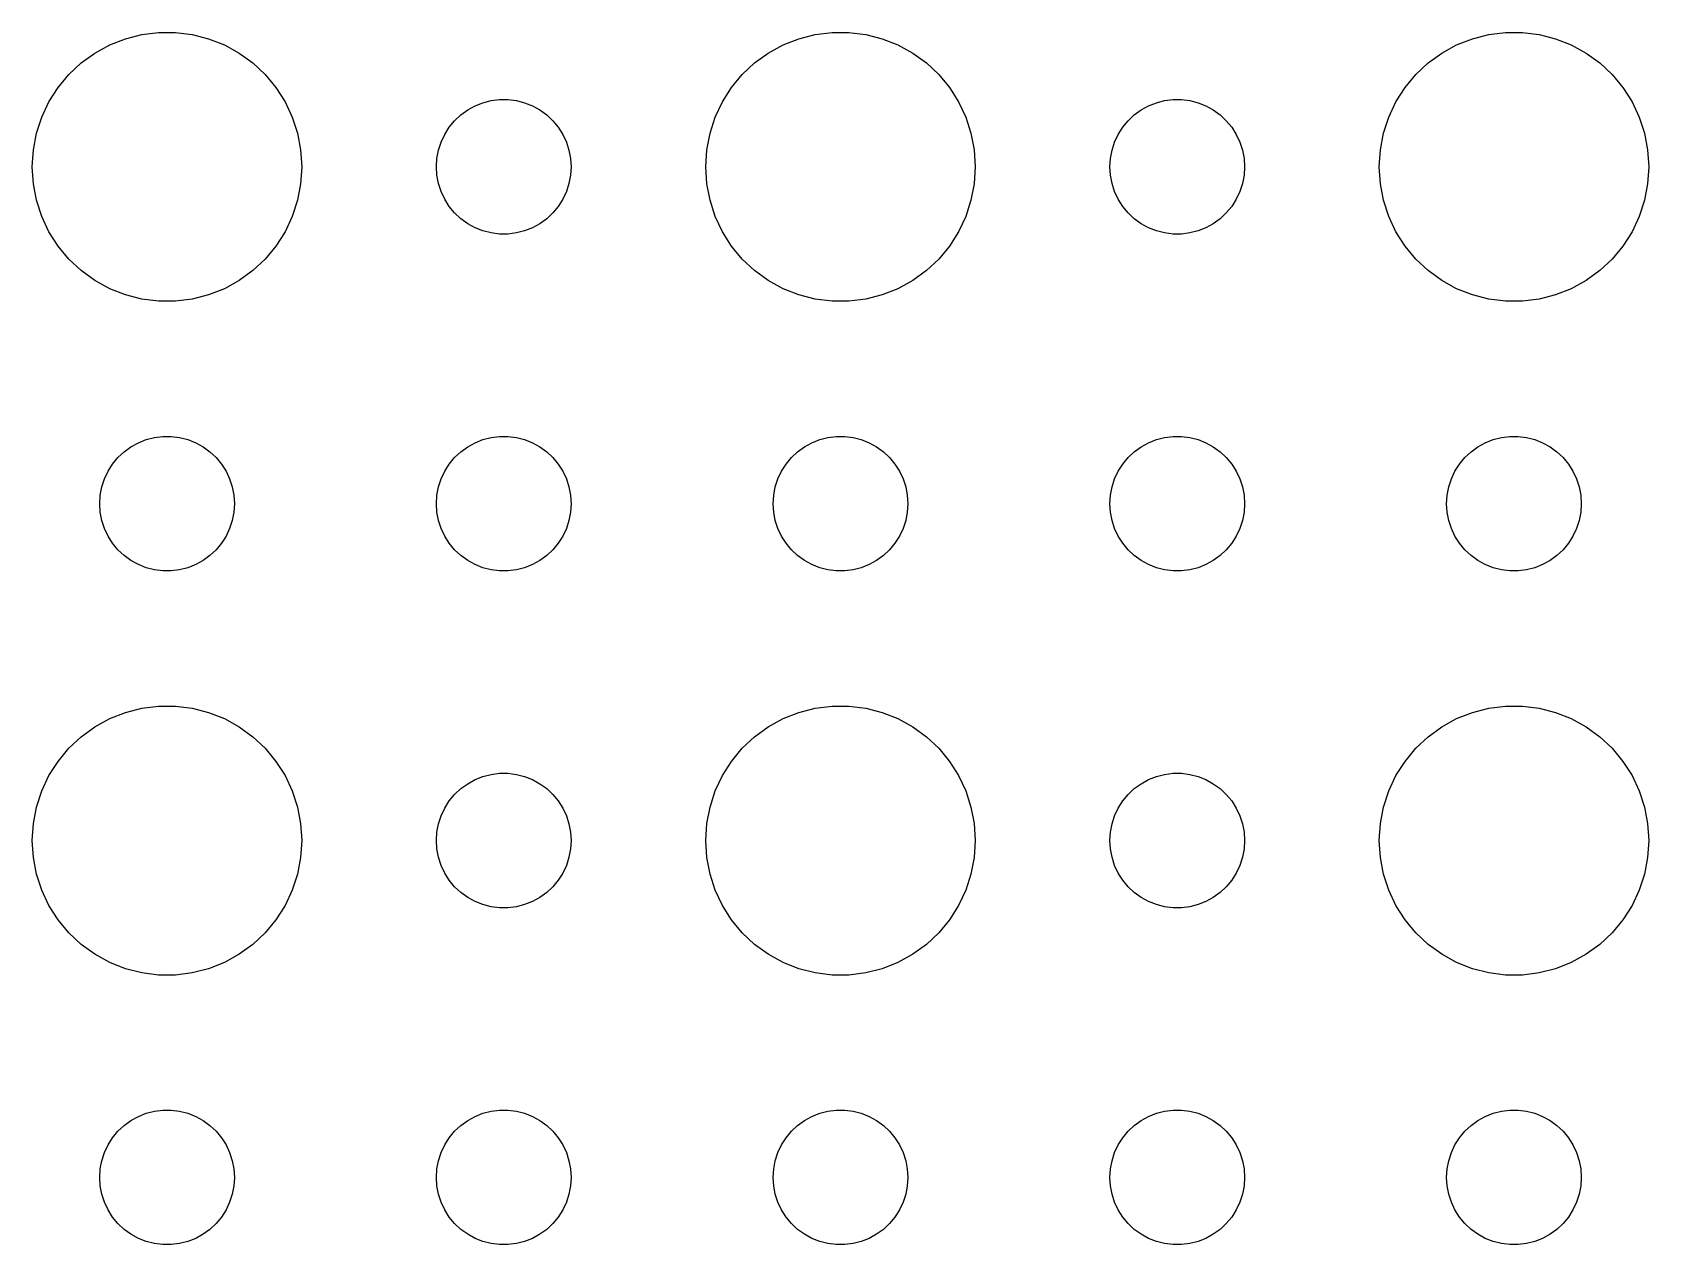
# Model space of a CAD drawing. Header units: metres. Extents: x -69 to 69, y 41 to 289.
# Drawn here: x -3 to 33, y 101 to 127.99 of the extents above; entities that cross this region are included whole.
import ezdxf

# ---------------------------------------------------------------- set-up
doc = ezdxf.new("R2010")
doc.units = ezdxf.units.M

msp = doc.modelspace()

# ---------------------------------------------------------------- linework, layer by layer
for p, q in [((-1.27733, 127.714), (-0.92705, 127.853)), ((-0.92705, 127.853), (-0.56213, 127.947)), ((-0.56213, 127.947), (-0.18837, 127.994)), ((-0.18837, 127.994), (0.18837, 127.994)), ((0.18837, 127.994), (0.56213, 127.947)), ((0.56213, 127.947), (0.92705, 127.853)), ((0.92705, 127.853), (1.27733, 127.714)), ((13.7227, 127.714), (14.0729, 127.853)), ((14.0729, 127.853), (14.4379, 127.947)), ((14.4379, 127.947), (14.8116, 127.994)), ((14.8116, 127.994), (15.1884, 127.994)), ((15.1884, 127.994), (15.5621, 127.947)), ((15.5621, 127.947), (15.927, 127.853)), ((15.927, 127.853), (16.2773, 127.714)), ((28.7227, 127.714), (29.0729, 127.853)), ((29.0729, 127.853), (29.4379, 127.947)), ((29.4379, 127.947), (29.8116, 127.994)), ((29.8116, 127.994), (30.1884, 127.994)), ((30.1884, 127.994), (30.5621, 127.947)), ((30.5621, 127.947), (30.927, 127.853)), ((30.927, 127.853), (31.2773, 127.714)), ((-1.91226, 127.312), (-1.60747, 127.533)), ((-1.60747, 127.533), (-1.27733, 127.714)), ((1.27733, 127.714), (1.60747, 127.533)), ((1.60747, 127.533), (1.91226, 127.312)), ((13.0877, 127.312), (13.3925, 127.533)), ((13.3925, 127.533), (13.7227, 127.714)), ((16.2773, 127.714), (16.6075, 127.533)), ((16.6075, 127.533), (16.9123, 127.312)), ((28.0877, 127.312), (28.3925, 127.533)), ((28.3925, 127.533), (28.7227, 127.714)), ((31.2773, 127.714), (31.6075, 127.533)), ((31.6075, 127.533), (31.9123, 127.312)), ((-2.1869, 127.054), (-1.91226, 127.312)), ((1.91226, 127.312), (2.1869, 127.054)), ((12.8131, 127.054), (13.0877, 127.312)), ((16.9123, 127.312), (17.1869, 127.054)), ((27.8131, 127.054), (28.0877, 127.312)), ((31.9123, 127.312), (32.1869, 127.054)), ((-2.62891, 126.445), (-2.42705, 126.763)), ((-2.42705, 126.763), (-2.1869, 127.054)), ((2.1869, 127.054), (2.42705, 126.763)), ((2.42705, 126.763), (2.62891, 126.445)), ((12.3711, 126.445), (12.5729, 126.763)), ((12.5729, 126.763), (12.8131, 127.054)), ((17.1869, 127.054), (17.427, 126.763)), ((17.427, 126.763), (17.6289, 126.445)), ((27.3711, 126.445), (27.5729, 126.763)), ((27.5729, 126.763), (27.8131, 127.054)), ((32.1869, 127.054), (32.427, 126.763)), ((32.427, 126.763), (32.6289, 126.445)), ((-2.78932, 126.104), (-2.62891, 126.445)), ((2.62891, 126.445), (2.78932, 126.104)), ((6.86133, 126.357), (7.03647, 126.427)), ((7.03647, 126.427), (7.21892, 126.473)), ((7.21892, 126.473), (7.40581, 126.497)), ((7.40581, 126.497), (7.59418, 126.497)), ((7.59418, 126.497), (7.78107, 126.473)), ((7.78107, 126.473), (7.96352, 126.427)), ((7.96352, 126.427), (8.13866, 126.357)), ((12.2107, 126.104), (12.3711, 126.445)), ((17.6289, 126.445), (17.7893, 126.104)), ((21.8613, 126.357), (22.0365, 126.427)), ((22.0365, 126.427), (22.2189, 126.473)), ((22.2189, 126.473), (22.4058, 126.497)), ((22.4058, 126.497), (22.5942, 126.497)), ((22.5942, 126.497), (22.7811, 126.473)), ((22.7811, 126.473), (22.9635, 126.427)), ((22.9635, 126.427), (23.1387, 126.357)), ((27.2107, 126.104), (27.3711, 126.445)), ((32.6289, 126.445), (32.7893, 126.104)), ((-2.90575, 125.746), (-2.78932, 126.104)), ((2.78932, 126.104), (2.90575, 125.746)), ((6.28647, 125.882), (6.40654, 126.027)), ((6.40654, 126.027), (6.54385, 126.156)), ((6.54385, 126.156), (6.69626, 126.266)), ((6.69626, 126.266), (6.86133, 126.357)), ((8.13866, 126.357), (8.30373, 126.266)), ((8.30373, 126.266), (8.45613, 126.156)), ((8.45613, 126.156), (8.59344, 126.027)), ((8.59344, 126.027), (8.71352, 125.882)), ((12.0942, 125.746), (12.2107, 126.104)), ((17.7893, 126.104), (17.9057, 125.746)), ((21.2865, 125.882), (21.4065, 126.027)), ((21.4065, 126.027), (21.5439, 126.156)), ((21.5439, 126.156), (21.6963, 126.266)), ((21.6963, 126.266), (21.8613, 126.357)), ((23.1387, 126.357), (23.3037, 126.266)), ((23.3037, 126.266), (23.4561, 126.156)), ((23.4561, 126.156), (23.5934, 126.027)), ((23.5934, 126.027), (23.7135, 125.882)), ((27.0942, 125.746), (27.2107, 126.104)), ((32.7893, 126.104), (32.9057, 125.746)), ((-2.97633, 125.376), (-2.90575, 125.746)), ((2.90575, 125.746), (2.97633, 125.376)), ((6.10533, 125.552), (6.18553, 125.723)), ((6.18553, 125.723), (6.28647, 125.882)), ((8.71352, 125.882), (8.81445, 125.723)), ((8.81445, 125.723), (8.89465, 125.552)), ((12.0237, 125.376), (12.0942, 125.746)), ((17.9057, 125.746), (17.9763, 125.376)), ((21.1053, 125.552), (21.1855, 125.723)), ((21.1855, 125.723), (21.2865, 125.882)), ((23.7135, 125.882), (23.8145, 125.723)), ((23.8145, 125.723), (23.8947, 125.552)), ((27.0237, 125.376), (27.0942, 125.746)), ((32.9057, 125.746), (32.9763, 125.376)), ((-3, 125), (-2.97633, 125.376)), ((2.97633, 125.376), (3, 125)), ((6.01183, 125.188), (6.04712, 125.373)), ((6.04712, 125.373), (6.10533, 125.552)), ((8.89465, 125.552), (8.95287, 125.373)), ((8.95287, 125.373), (8.98816, 125.188)), ((12, 125), (12.0237, 125.376)), ((17.9763, 125.376), (18, 125)), ((21.0118, 125.188), (21.0471, 125.373)), ((21.0471, 125.373), (21.1053, 125.552)), ((23.8947, 125.552), (23.9529, 125.373)), ((23.9529, 125.373), (23.9882, 125.188)), ((27, 125), (27.0237, 125.376)), ((32.9763, 125.376), (33, 125)), ((-2.97633, 124.624), (-3, 125)), ((3, 125), (2.97633, 124.624)), ((6, 125), (6.01183, 125.188)), ((6.01183, 124.812), (6, 125)), ((8.98816, 125.188), (9, 125)), ((9, 125), (8.98816, 124.812)), ((12.0237, 124.624), (12, 125)), ((18, 125), (17.9763, 124.624)), ((21, 125), (21.0118, 125.188)), ((21.0118, 124.812), (21, 125)), ((23.9882, 125.188), (24, 125)), ((24, 125), (23.9882, 124.812)), ((27.0237, 124.624), (27, 125)), ((33, 125), (32.9763, 124.624)), ((-2.90575, 124.254), (-2.97633, 124.624)), ((2.97633, 124.624), (2.90575, 124.254)), ((6.04712, 124.627), (6.01183, 124.812)), ((6.10533, 124.448), (6.04712, 124.627)), ((8.95287, 124.627), (8.89465, 124.448)), ((8.98816, 124.812), (8.95287, 124.627)), ((12.0942, 124.254), (12.0237, 124.624)), ((17.9763, 124.624), (17.9057, 124.254)), ((21.0471, 124.627), (21.0118, 124.812)), ((21.1053, 124.448), (21.0471, 124.627)), ((23.9529, 124.627), (23.8947, 124.448)), ((23.9882, 124.812), (23.9529, 124.627)), ((27.0942, 124.254), (27.0237, 124.624)), ((32.9763, 124.624), (32.9057, 124.254)), ((-2.78932, 123.896), (-2.90575, 124.254)), ((2.90575, 124.254), (2.78932, 123.896)), ((6.18553, 124.277), (6.10533, 124.448)), ((6.28647, 124.118), (6.18553, 124.277)), ((8.81445, 124.277), (8.71352, 124.118)), ((8.89465, 124.448), (8.81445, 124.277)), ((12.2107, 123.896), (12.0942, 124.254)), ((17.9057, 124.254), (17.7893, 123.896)), ((21.1855, 124.277), (21.1053, 124.448)), ((21.2865, 124.118), (21.1855, 124.277)), ((23.8145, 124.277), (23.7135, 124.118)), ((23.8947, 124.448), (23.8145, 124.277)), ((27.2107, 123.896), (27.0942, 124.254)), ((32.9057, 124.254), (32.7893, 123.896)), ((-2.62891, 123.555), (-2.78932, 123.896)), ((2.78932, 123.896), (2.62891, 123.555)), ((6.40654, 123.973), (6.28647, 124.118)), ((6.54385, 123.844), (6.40654, 123.973)), ((6.69626, 123.734), (6.54385, 123.844)), ((8.45613, 123.844), (8.30373, 123.734)), ((8.59344, 123.973), (8.45613, 123.844)), ((8.71352, 124.118), (8.59344, 123.973)), ((12.3711, 123.555), (12.2107, 123.896)), ((17.7893, 123.896), (17.6289, 123.555)), ((21.4065, 123.973), (21.2865, 124.118)), ((21.5439, 123.844), (21.4065, 123.973)), ((21.6963, 123.734), (21.5439, 123.844)), ((23.4561, 123.844), (23.3037, 123.734)), ((23.5934, 123.973), (23.4561, 123.844)), ((23.7135, 124.118), (23.5934, 123.973)), ((27.3711, 123.555), (27.2107, 123.896)), ((32.7893, 123.896), (32.6289, 123.555)), ((-2.42705, 123.237), (-2.62891, 123.555)), ((2.62891, 123.555), (2.42705, 123.237)), ((6.86133, 123.643), (6.69626, 123.734)), ((7.03647, 123.573), (6.86133, 123.643)), ((7.21892, 123.527), (7.03647, 123.573)), ((7.40581, 123.503), (7.21892, 123.527)), ((7.59418, 123.503), (7.40581, 123.503)), ((7.78107, 123.527), (7.59418, 123.503)), ((7.96352, 123.573), (7.78107, 123.527)), ((8.13866, 123.643), (7.96352, 123.573)), ((8.30373, 123.734), (8.13866, 123.643)), ((12.5729, 123.237), (12.3711, 123.555)), ((17.6289, 123.555), (17.427, 123.237)), ((21.8613, 123.643), (21.6963, 123.734)), ((22.0365, 123.573), (21.8613, 123.643)), ((22.2189, 123.527), (22.0365, 123.573)), ((22.4058, 123.503), (22.2189, 123.527)), ((22.5942, 123.503), (22.4058, 123.503)), ((22.7811, 123.527), (22.5942, 123.503)), ((22.9635, 123.573), (22.7811, 123.527)), ((23.1387, 123.643), (22.9635, 123.573)), ((23.3037, 123.734), (23.1387, 123.643)), ((27.5729, 123.237), (27.3711, 123.555)), ((32.6289, 123.555), (32.427, 123.237)), ((-2.1869, 122.946), (-2.42705, 123.237)), ((2.42705, 123.237), (2.1869, 122.946)), ((12.8131, 122.946), (12.5729, 123.237)), ((17.427, 123.237), (17.1869, 122.946)), ((27.8131, 122.946), (27.5729, 123.237)), ((32.427, 123.237), (32.1869, 122.946)), ((-1.91226, 122.688), (-2.1869, 122.946)), ((2.1869, 122.946), (1.91226, 122.688)), ((13.0877, 122.688), (12.8131, 122.946)), ((17.1869, 122.946), (16.9123, 122.688)), ((28.0877, 122.688), (27.8131, 122.946)), ((32.1869, 122.946), (31.9123, 122.688)), ((-1.60747, 122.467), (-1.91226, 122.688)), ((-1.27733, 122.286), (-1.60747, 122.467)), ((1.60747, 122.467), (1.27733, 122.286)), ((1.91226, 122.688), (1.60747, 122.467)), ((13.3925, 122.467), (13.0877, 122.688)), ((13.7227, 122.286), (13.3925, 122.467)), ((16.6075, 122.467), (16.2773, 122.286)), ((16.9123, 122.688), (16.6075, 122.467)), ((28.3925, 122.467), (28.0877, 122.688)), ((28.7227, 122.286), (28.3925, 122.467)), ((31.6075, 122.467), (31.2773, 122.286)), ((31.9123, 122.688), (31.6075, 122.467)), ((-0.92705, 122.147), (-1.27733, 122.286)), ((-0.56213, 122.053), (-0.92705, 122.147)), ((-0.18837, 122.006), (-0.56213, 122.053)), ((0.56213, 122.053), (0.18837, 122.006)), ((0.92705, 122.147), (0.56213, 122.053)), ((1.27733, 122.286), (0.92705, 122.147)), ((14.0729, 122.147), (13.7227, 122.286)), ((14.4379, 122.053), (14.0729, 122.147)), ((14.8116, 122.006), (14.4379, 122.053)), ((15.5621, 122.053), (15.1884, 122.006)), ((15.927, 122.147), (15.5621, 122.053)), ((16.2773, 122.286), (15.927, 122.147)), ((29.0729, 122.147), (28.7227, 122.286)), ((29.4379, 122.053), (29.0729, 122.147)), ((29.8116, 122.006), (29.4379, 122.053)), ((30.5621, 122.053), (30.1884, 122.006)), ((30.927, 122.147), (30.5621, 122.053)), ((31.2773, 122.286), (30.927, 122.147)), ((0.18837, 122.006), (-0.18837, 122.006)), ((15.1884, 122.006), (14.8116, 122.006)), ((30.1884, 122.006), (29.8116, 122.006)), ((-0.80373, 118.766), (-0.63866, 118.857)), ((-0.63866, 118.857), (-0.46352, 118.927)), ((-0.46352, 118.927), (-0.28107, 118.973)), ((-0.28107, 118.973), (-0.09418, 118.997)), ((-0.09418, 118.997), (0.09418, 118.997)), ((0.09418, 118.997), (0.28107, 118.973)), ((0.28107, 118.973), (0.46352, 118.927)), ((0.46352, 118.927), (0.63866, 118.857)), ((0.63866, 118.857), (0.80373, 118.766)), ((6.69626, 118.766), (6.86133, 118.857)), ((6.86133, 118.857), (7.03647, 118.927)), ((7.03647, 118.927), (7.21892, 118.973)), ((7.21892, 118.973), (7.40581, 118.997)), ((7.40581, 118.997), (7.59418, 118.997)), ((7.59418, 118.997), (7.78107, 118.973)), ((7.78107, 118.973), (7.96352, 118.927)), ((7.96352, 118.927), (8.13866, 118.857)), ((8.13866, 118.857), (8.30373, 118.766)), ((14.1963, 118.766), (14.3613, 118.857)), ((14.3613, 118.857), (14.5365, 118.927)), ((14.5365, 118.927), (14.7189, 118.973)), ((14.7189, 118.973), (14.9058, 118.997)), ((14.9058, 118.997), (15.0942, 118.997)), ((15.0942, 118.997), (15.2811, 118.973)), ((15.2811, 118.973), (15.4635, 118.927)), ((15.4635, 118.927), (15.6387, 118.857)), ((15.6387, 118.857), (15.8037, 118.766)), ((21.6963, 118.766), (21.8613, 118.857)), ((21.8613, 118.857), (22.0365, 118.927)), ((22.0365, 118.927), (22.2189, 118.973)), ((22.2189, 118.973), (22.4058, 118.997)), ((22.4058, 118.997), (22.5942, 118.997)), ((22.5942, 118.997), (22.7811, 118.973)), ((22.7811, 118.973), (22.9635, 118.927)), ((22.9635, 118.927), (23.1387, 118.857)), ((23.1387, 118.857), (23.3037, 118.766)), ((29.1963, 118.766), (29.3613, 118.857)), ((29.3613, 118.857), (29.5365, 118.927)), ((29.5365, 118.927), (29.7189, 118.973)), ((29.7189, 118.973), (29.9058, 118.997)), ((29.9058, 118.997), (30.0942, 118.997)), ((30.0942, 118.997), (30.2811, 118.973)), ((30.2811, 118.973), (30.4635, 118.927)), ((30.4635, 118.927), (30.6387, 118.857)), ((30.6387, 118.857), (30.8037, 118.766)), ((-1.21352, 118.382), (-1.09344, 118.527)), ((-1.09344, 118.527), (-0.95613, 118.656)), ((-0.95613, 118.656), (-0.80373, 118.766)), ((0.80373, 118.766), (0.95613, 118.656)), ((0.95613, 118.656), (1.09344, 118.527)), ((1.09344, 118.527), (1.21352, 118.382)), ((6.28647, 118.382), (6.40654, 118.527)), ((6.40654, 118.527), (6.54385, 118.656)), ((6.54385, 118.656), (6.69626, 118.766)), ((8.30373, 118.766), (8.45613, 118.656)), ((8.45613, 118.656), (8.59344, 118.527)), ((8.59344, 118.527), (8.71352, 118.382)), ((13.7865, 118.382), (13.9065, 118.527)), ((13.9065, 118.527), (14.0439, 118.656)), ((14.0439, 118.656), (14.1963, 118.766)), ((15.8037, 118.766), (15.9561, 118.656)), ((15.9561, 118.656), (16.0934, 118.527)), ((16.0934, 118.527), (16.2135, 118.382)), ((21.2865, 118.382), (21.4065, 118.527)), ((21.4065, 118.527), (21.5439, 118.656)), ((21.5439, 118.656), (21.6963, 118.766)), ((23.3037, 118.766), (23.4561, 118.656)), ((23.4561, 118.656), (23.5934, 118.527)), ((23.5934, 118.527), (23.7135, 118.382)), ((28.7865, 118.382), (28.9065, 118.527)), ((28.9065, 118.527), (29.0439, 118.656)), ((29.0439, 118.656), (29.1963, 118.766)), ((30.8037, 118.766), (30.9561, 118.656)), ((30.9561, 118.656), (31.0934, 118.527)), ((31.0934, 118.527), (31.2135, 118.382)), ((-1.39465, 118.052), (-1.31445, 118.223)), ((-1.31445, 118.223), (-1.21352, 118.382)), ((1.21352, 118.382), (1.31445, 118.223)), ((1.31445, 118.223), (1.39465, 118.052)), ((6.10533, 118.052), (6.18553, 118.223)), ((6.18553, 118.223), (6.28647, 118.382)), ((8.71352, 118.382), (8.81445, 118.223)), ((8.81445, 118.223), (8.89465, 118.052)), ((13.6053, 118.052), (13.6855, 118.223)), ((13.6855, 118.223), (13.7865, 118.382)), ((16.2135, 118.382), (16.3145, 118.223)), ((16.3145, 118.223), (16.3947, 118.052)), ((21.1053, 118.052), (21.1855, 118.223)), ((21.1855, 118.223), (21.2865, 118.382)), ((23.7135, 118.382), (23.8145, 118.223)), ((23.8145, 118.223), (23.8947, 118.052)), ((28.6053, 118.052), (28.6855, 118.223)), ((28.6855, 118.223), (28.7865, 118.382)), ((31.2135, 118.382), (31.3145, 118.223)), ((31.3145, 118.223), (31.3947, 118.052)), ((-1.48816, 117.688), (-1.45287, 117.873)), ((-1.45287, 117.873), (-1.39465, 118.052)), ((1.39465, 118.052), (1.45287, 117.873)), ((1.45287, 117.873), (1.48816, 117.688)), ((6.01183, 117.688), (6.04712, 117.873)), ((6.04712, 117.873), (6.10533, 118.052)), ((8.89465, 118.052), (8.95287, 117.873)), ((8.95287, 117.873), (8.98816, 117.688)), ((13.5118, 117.688), (13.5471, 117.873)), ((13.5471, 117.873), (13.6053, 118.052)), ((16.3947, 118.052), (16.4529, 117.873)), ((16.4529, 117.873), (16.4882, 117.688)), ((21.0118, 117.688), (21.0471, 117.873)), ((21.0471, 117.873), (21.1053, 118.052)), ((23.8947, 118.052), (23.9529, 117.873)), ((23.9529, 117.873), (23.9882, 117.688)), ((28.5118, 117.688), (28.5471, 117.873)), ((28.5471, 117.873), (28.6053, 118.052)), ((31.3947, 118.052), (31.4529, 117.873)), ((31.4529, 117.873), (31.4882, 117.688)), ((-1.5, 117.5), (-1.48816, 117.688)), ((-1.48816, 117.312), (-1.5, 117.5)), ((1.48816, 117.688), (1.5, 117.5)), ((1.5, 117.5), (1.48816, 117.312)), ((6, 117.5), (6.01183, 117.688)), ((6.01183, 117.312), (6, 117.5)), ((8.98816, 117.688), (9, 117.5)), ((9, 117.5), (8.98816, 117.312)), ((13.5, 117.5), (13.5118, 117.688)), ((13.5118, 117.312), (13.5, 117.5)), ((16.4882, 117.688), (16.5, 117.5)), ((16.5, 117.5), (16.4882, 117.312)), ((21, 117.5), (21.0118, 117.688)), ((21.0118, 117.312), (21, 117.5)), ((23.9882, 117.688), (24, 117.5)), ((24, 117.5), (23.9882, 117.312)), ((28.5, 117.5), (28.5118, 117.688)), ((28.5118, 117.312), (28.5, 117.5)), ((31.4882, 117.688), (31.5, 117.5)), ((31.5, 117.5), (31.4882, 117.312)), ((-1.45287, 117.127), (-1.48816, 117.312)), ((-1.39465, 116.948), (-1.45287, 117.127)), ((1.45287, 117.127), (1.39465, 116.948)), ((1.48816, 117.312), (1.45287, 117.127)), ((6.04712, 117.127), (6.01183, 117.312)), ((6.10533, 116.948), (6.04712, 117.127)), ((8.95287, 117.127), (8.89465, 116.948)), ((8.98816, 117.312), (8.95287, 117.127)), ((13.5471, 117.127), (13.5118, 117.312)), ((13.6053, 116.948), (13.5471, 117.127)), ((16.4529, 117.127), (16.3947, 116.948)), ((16.4882, 117.312), (16.4529, 117.127)), ((21.0471, 117.127), (21.0118, 117.312)), ((21.1053, 116.948), (21.0471, 117.127)), ((23.9529, 117.127), (23.8947, 116.948)), ((23.9882, 117.312), (23.9529, 117.127)), ((28.5471, 117.127), (28.5118, 117.312)), ((28.6053, 116.948), (28.5471, 117.127)), ((31.4529, 117.127), (31.3947, 116.948)), ((31.4882, 117.312), (31.4529, 117.127)), ((-1.31445, 116.777), (-1.39465, 116.948)), ((-1.21352, 116.618), (-1.31445, 116.777)), ((1.31445, 116.777), (1.21352, 116.618)), ((1.39465, 116.948), (1.31445, 116.777)), ((6.18553, 116.777), (6.10533, 116.948)), ((6.28647, 116.618), (6.18553, 116.777)), ((8.81445, 116.777), (8.71352, 116.618)), ((8.89465, 116.948), (8.81445, 116.777)), ((13.6855, 116.777), (13.6053, 116.948)), ((13.7865, 116.618), (13.6855, 116.777)), ((16.3145, 116.777), (16.2135, 116.618)), ((16.3947, 116.948), (16.3145, 116.777)), ((21.1855, 116.777), (21.1053, 116.948)), ((21.2865, 116.618), (21.1855, 116.777)), ((23.8145, 116.777), (23.7135, 116.618)), ((23.8947, 116.948), (23.8145, 116.777)), ((28.6855, 116.777), (28.6053, 116.948)), ((28.7865, 116.618), (28.6855, 116.777)), ((31.3145, 116.777), (31.2135, 116.618)), ((31.3947, 116.948), (31.3145, 116.777)), ((-1.09344, 116.473), (-1.21352, 116.618)), ((-0.95613, 116.344), (-1.09344, 116.473)), ((-0.80373, 116.234), (-0.95613, 116.344)), ((0.95613, 116.344), (0.80373, 116.234)), ((1.09344, 116.473), (0.95613, 116.344)), ((1.21352, 116.618), (1.09344, 116.473)), ((6.40654, 116.473), (6.28647, 116.618)), ((6.54385, 116.344), (6.40654, 116.473)), ((6.69626, 116.234), (6.54385, 116.344)), ((8.45613, 116.344), (8.30373, 116.234)), ((8.59344, 116.473), (8.45613, 116.344)), ((8.71352, 116.618), (8.59344, 116.473)), ((13.9065, 116.473), (13.7865, 116.618)), ((14.0439, 116.344), (13.9065, 116.473)), ((14.1963, 116.234), (14.0439, 116.344)), ((15.9561, 116.344), (15.8037, 116.234)), ((16.0934, 116.473), (15.9561, 116.344)), ((16.2135, 116.618), (16.0934, 116.473)), ((21.4065, 116.473), (21.2865, 116.618)), ((21.5439, 116.344), (21.4065, 116.473)), ((21.6963, 116.234), (21.5439, 116.344)), ((23.4561, 116.344), (23.3037, 116.234)), ((23.5934, 116.473), (23.4561, 116.344)), ((23.7135, 116.618), (23.5934, 116.473)), ((28.9065, 116.473), (28.7865, 116.618)), ((29.0439, 116.344), (28.9065, 116.473)), ((29.1963, 116.234), (29.0439, 116.344)), ((30.9561, 116.344), (30.8037, 116.234)), ((31.0934, 116.473), (30.9561, 116.344)), ((31.2135, 116.618), (31.0934, 116.473)), ((-0.63866, 116.143), (-0.80373, 116.234)), ((-0.46352, 116.073), (-0.63866, 116.143)), ((-0.28107, 116.027), (-0.46352, 116.073)), ((-0.09418, 116.003), (-0.28107, 116.027)), ((0.09418, 116.003), (-0.09418, 116.003)), ((0.28107, 116.027), (0.09418, 116.003)), ((0.46352, 116.073), (0.28107, 116.027)), ((0.63866, 116.143), (0.46352, 116.073)), ((0.80373, 116.234), (0.63866, 116.143)), ((6.86133, 116.143), (6.69626, 116.234)), ((7.03647, 116.073), (6.86133, 116.143)), ((7.21892, 116.027), (7.03647, 116.073)), ((7.40581, 116.003), (7.21892, 116.027)), ((7.59418, 116.003), (7.40581, 116.003)), ((7.78107, 116.027), (7.59418, 116.003)), ((7.96352, 116.073), (7.78107, 116.027)), ((8.13866, 116.143), (7.96352, 116.073)), ((8.30373, 116.234), (8.13866, 116.143)), ((14.3613, 116.143), (14.1963, 116.234)), ((14.5365, 116.073), (14.3613, 116.143)), ((14.7189, 116.027), (14.5365, 116.073)), ((14.9058, 116.003), (14.7189, 116.027)), ((15.0942, 116.003), (14.9058, 116.003)), ((15.2811, 116.027), (15.0942, 116.003)), ((15.4635, 116.073), (15.2811, 116.027)), ((15.6387, 116.143), (15.4635, 116.073)), ((15.8037, 116.234), (15.6387, 116.143)), ((21.8613, 116.143), (21.6963, 116.234)), ((22.0365, 116.073), (21.8613, 116.143)), ((22.2189, 116.027), (22.0365, 116.073)), ((22.4058, 116.003), (22.2189, 116.027)), ((22.5942, 116.003), (22.4058, 116.003)), ((22.7811, 116.027), (22.5942, 116.003)), ((22.9635, 116.073), (22.7811, 116.027)), ((23.1387, 116.143), (22.9635, 116.073)), ((23.3037, 116.234), (23.1387, 116.143)), ((29.3613, 116.143), (29.1963, 116.234)), ((29.5365, 116.073), (29.3613, 116.143)), ((29.7189, 116.027), (29.5365, 116.073)), ((29.9058, 116.003), (29.7189, 116.027)), ((30.0942, 116.003), (29.9058, 116.003)), ((30.2811, 116.027), (30.0942, 116.003)), ((30.4635, 116.073), (30.2811, 116.027)), ((30.6387, 116.143), (30.4635, 116.073)), ((30.8037, 116.234), (30.6387, 116.143)), ((-1.60747, 112.533), (-1.27733, 112.714)), ((-1.27733, 112.714), (-0.92705, 112.853)), ((-0.92705, 112.853), (-0.56213, 112.947)), ((-0.56213, 112.947), (-0.18837, 112.994)), ((-0.18837, 112.994), (0.18837, 112.994)), ((0.18837, 112.994), (0.56213, 112.947)), ((0.56213, 112.947), (0.92705, 112.853)), ((0.92705, 112.853), (1.27733, 112.714)), ((1.27733, 112.714), (1.60747, 112.533)), ((13.3925, 112.533), (13.7227, 112.714)), ((13.7227, 112.714), (14.0729, 112.853)), ((14.0729, 112.853), (14.4379, 112.947)), ((14.4379, 112.947), (14.8116, 112.994)), ((14.8116, 112.994), (15.1884, 112.994)), ((15.1884, 112.994), (15.5621, 112.947)), ((15.5621, 112.947), (15.927, 112.853)), ((15.927, 112.853), (16.2773, 112.714)), ((16.2773, 112.714), (16.6075, 112.533)), ((28.3925, 112.533), (28.7227, 112.714)), ((28.7227, 112.714), (29.0729, 112.853)), ((29.0729, 112.853), (29.4379, 112.947)), ((29.4379, 112.947), (29.8116, 112.994)), ((29.8116, 112.994), (30.1884, 112.994)), ((30.1884, 112.994), (30.5621, 112.947)), ((30.5621, 112.947), (30.927, 112.853)), ((30.927, 112.853), (31.2773, 112.714)), ((31.2773, 112.714), (31.6075, 112.533)), ((-1.91226, 112.312), (-1.60747, 112.533)), ((1.60747, 112.533), (1.91226, 112.312)), ((13.0877, 112.312), (13.3925, 112.533)), ((16.6075, 112.533), (16.9123, 112.312)), ((28.0877, 112.312), (28.3925, 112.533)), ((31.6075, 112.533), (31.9123, 112.312)), ((-2.42705, 111.763), (-2.1869, 112.054)), ((-2.1869, 112.054), (-1.91226, 112.312)), ((1.91226, 112.312), (2.1869, 112.054)), ((2.1869, 112.054), (2.42705, 111.763)), ((12.5729, 111.763), (12.8131, 112.054)), ((12.8131, 112.054), (13.0877, 112.312)), ((16.9123, 112.312), (17.1869, 112.054)), ((17.1869, 112.054), (17.427, 111.763)), ((27.5729, 111.763), (27.8131, 112.054)), ((27.8131, 112.054), (28.0877, 112.312)), ((31.9123, 112.312), (32.1869, 112.054)), ((32.1869, 112.054), (32.427, 111.763)), ((-2.62891, 111.445), (-2.42705, 111.763)), ((2.42705, 111.763), (2.62891, 111.445)), ((12.3711, 111.445), (12.5729, 111.763)), ((17.427, 111.763), (17.6289, 111.445)), ((27.3711, 111.445), (27.5729, 111.763)), ((32.427, 111.763), (32.6289, 111.445)), ((-2.78932, 111.104), (-2.62891, 111.445)), ((2.62891, 111.445), (2.78932, 111.104)), ((6.54385, 111.156), (6.69626, 111.266)), ((6.69626, 111.266), (6.86133, 111.357)), ((6.86133, 111.357), (7.03647, 111.427)), ((7.03647, 111.427), (7.21892, 111.473)), ((7.21892, 111.473), (7.40581, 111.497)), ((7.40581, 111.497), (7.59418, 111.497)), ((7.59418, 111.497), (7.78107, 111.473)), ((7.78107, 111.473), (7.96352, 111.427)), ((7.96352, 111.427), (8.13866, 111.357)), ((8.13866, 111.357), (8.30373, 111.266)), ((8.30373, 111.266), (8.45613, 111.156)), ((12.2107, 111.104), (12.3711, 111.445)), ((17.6289, 111.445), (17.7893, 111.104)), ((21.5439, 111.156), (21.6963, 111.266)), ((21.6963, 111.266), (21.8613, 111.357)), ((21.8613, 111.357), (22.0365, 111.427)), ((22.0365, 111.427), (22.2189, 111.473)), ((22.2189, 111.473), (22.4058, 111.497)), ((22.4058, 111.497), (22.5942, 111.497)), ((22.5942, 111.497), (22.7811, 111.473)), ((22.7811, 111.473), (22.9635, 111.427)), ((22.9635, 111.427), (23.1387, 111.357)), ((23.1387, 111.357), (23.3037, 111.266)), ((23.3037, 111.266), (23.4561, 111.156)), ((27.2107, 111.104), (27.3711, 111.445)), ((32.6289, 111.445), (32.7893, 111.104)), ((-2.90575, 110.746), (-2.78932, 111.104)), ((2.78932, 111.104), (2.90575, 110.746)), ((6.18553, 110.723), (6.28647, 110.882)), ((6.28647, 110.882), (6.40654, 111.027)), ((6.40654, 111.027), (6.54385, 111.156)), ((8.45613, 111.156), (8.59344, 111.027)), ((8.59344, 111.027), (8.71352, 110.882)), ((8.71352, 110.882), (8.81445, 110.723)), ((12.0942, 110.746), (12.2107, 111.104)), ((17.7893, 111.104), (17.9057, 110.746)), ((21.1855, 110.723), (21.2865, 110.882)), ((21.2865, 110.882), (21.4065, 111.027)), ((21.4065, 111.027), (21.5439, 111.156)), ((23.4561, 111.156), (23.5934, 111.027)), ((23.5934, 111.027), (23.7135, 110.882)), ((23.7135, 110.882), (23.8145, 110.723)), ((27.0942, 110.746), (27.2107, 111.104)), ((32.7893, 111.104), (32.9057, 110.746)), ((-2.97633, 110.376), (-2.90575, 110.746)), ((2.90575, 110.746), (2.97633, 110.376)), ((6.04712, 110.373), (6.10533, 110.552)), ((6.10533, 110.552), (6.18553, 110.723)), ((8.81445, 110.723), (8.89465, 110.552)), ((8.89465, 110.552), (8.95287, 110.373)), ((12.0237, 110.376), (12.0942, 110.746)), ((17.9057, 110.746), (17.9763, 110.376)), ((21.0471, 110.373), (21.1053, 110.552)), ((21.1053, 110.552), (21.1855, 110.723)), ((23.8145, 110.723), (23.8947, 110.552)), ((23.8947, 110.552), (23.9529, 110.373)), ((27.0237, 110.376), (27.0942, 110.746)), ((32.9057, 110.746), (32.9763, 110.376)), ((-3, 110), (-2.97633, 110.376)), ((2.97633, 110.376), (3, 110)), ((6, 110), (6.01183, 110.188)), ((6.01183, 110.188), (6.04712, 110.373)), ((8.95287, 110.373), (8.98816, 110.188)), ((8.98816, 110.188), (9, 110)), ((12, 110), (12.0237, 110.376)), ((17.9763, 110.376), (18, 110)), ((21, 110), (21.0118, 110.188)), ((21.0118, 110.188), (21.0471, 110.373)), ((23.9529, 110.373), (23.9882, 110.188)), ((23.9882, 110.188), (24, 110)), ((27, 110), (27.0237, 110.376)), ((32.9763, 110.376), (33, 110)), ((-2.97633, 109.624), (-3, 110)), ((3, 110), (2.97633, 109.624)), ((6.01183, 109.812), (6, 110)), ((6.04712, 109.627), (6.01183, 109.812)), ((8.98816, 109.812), (8.95287, 109.627)), ((9, 110), (8.98816, 109.812)), ((12.0237, 109.624), (12, 110)), ((18, 110), (17.9763, 109.624)), ((21.0118, 109.812), (21, 110)), ((21.0471, 109.627), (21.0118, 109.812)), ((23.9882, 109.812), (23.9529, 109.627)), ((24, 110), (23.9882, 109.812)), ((27.0237, 109.624), (27, 110)), ((33, 110), (32.9763, 109.624)), ((-2.90575, 109.254), (-2.97633, 109.624)), ((2.97633, 109.624), (2.90575, 109.254)), ((6.10533, 109.448), (6.04712, 109.627)), ((6.18553, 109.277), (6.10533, 109.448)), ((8.89465, 109.448), (8.81445, 109.277)), ((8.95287, 109.627), (8.89465, 109.448)), ((12.0942, 109.254), (12.0237, 109.624)), ((17.9763, 109.624), (17.9057, 109.254)), ((21.1053, 109.448), (21.0471, 109.627)), ((21.1855, 109.277), (21.1053, 109.448)), ((23.8947, 109.448), (23.8145, 109.277)), ((23.9529, 109.627), (23.8947, 109.448)), ((27.0942, 109.254), (27.0237, 109.624)), ((32.9763, 109.624), (32.9057, 109.254)), ((-2.78932, 108.896), (-2.90575, 109.254)), ((2.90575, 109.254), (2.78932, 108.896)), ((6.28647, 109.118), (6.18553, 109.277)), ((6.40654, 108.973), (6.28647, 109.118)), ((8.71352, 109.118), (8.59344, 108.973)), ((8.81445, 109.277), (8.71352, 109.118)), ((12.2107, 108.896), (12.0942, 109.254)), ((17.9057, 109.254), (17.7893, 108.896)), ((21.2865, 109.118), (21.1855, 109.277)), ((21.4065, 108.973), (21.2865, 109.118)), ((23.7135, 109.118), (23.5934, 108.973)), ((23.8145, 109.277), (23.7135, 109.118)), ((27.2107, 108.896), (27.0942, 109.254)), ((32.9057, 109.254), (32.7893, 108.896)), ((-2.62891, 108.555), (-2.78932, 108.896)), ((2.78932, 108.896), (2.62891, 108.555)), ((6.54385, 108.844), (6.40654, 108.973)), ((6.69626, 108.734), (6.54385, 108.844)), ((6.86133, 108.643), (6.69626, 108.734)), ((8.30373, 108.734), (8.13866, 108.643)), ((8.45613, 108.844), (8.30373, 108.734)), ((8.59344, 108.973), (8.45613, 108.844)), ((12.3711, 108.555), (12.2107, 108.896)), ((17.7893, 108.896), (17.6289, 108.555)), ((21.5439, 108.844), (21.4065, 108.973)), ((21.6963, 108.734), (21.5439, 108.844)), ((21.8613, 108.643), (21.6963, 108.734)), ((23.3037, 108.734), (23.1387, 108.643)), ((23.4561, 108.844), (23.3037, 108.734)), ((23.5934, 108.973), (23.4561, 108.844)), ((27.3711, 108.555), (27.2107, 108.896)), ((32.7893, 108.896), (32.6289, 108.555)), ((-2.42705, 108.237), (-2.62891, 108.555)), ((2.62891, 108.555), (2.42705, 108.237)), ((7.03647, 108.573), (6.86133, 108.643)), ((7.21892, 108.527), (7.03647, 108.573)), ((7.40581, 108.503), (7.21892, 108.527)), ((7.59418, 108.503), (7.40581, 108.503)), ((7.78107, 108.527), (7.59418, 108.503)), ((7.96352, 108.573), (7.78107, 108.527)), ((8.13866, 108.643), (7.96352, 108.573)), ((12.5729, 108.237), (12.3711, 108.555)), ((17.6289, 108.555), (17.427, 108.237)), ((22.0365, 108.573), (21.8613, 108.643)), ((22.2189, 108.527), (22.0365, 108.573)), ((22.4058, 108.503), (22.2189, 108.527)), ((22.5942, 108.503), (22.4058, 108.503)), ((22.7811, 108.527), (22.5942, 108.503)), ((22.9635, 108.573), (22.7811, 108.527)), ((23.1387, 108.643), (22.9635, 108.573)), ((27.5729, 108.237), (27.3711, 108.555)), ((32.6289, 108.555), (32.427, 108.237)), ((-2.1869, 107.946), (-2.42705, 108.237)), ((2.42705, 108.237), (2.1869, 107.946)), ((12.8131, 107.946), (12.5729, 108.237)), ((17.427, 108.237), (17.1869, 107.946)), ((27.8131, 107.946), (27.5729, 108.237)), ((32.427, 108.237), (32.1869, 107.946)), ((-1.91226, 107.688), (-2.1869, 107.946)), ((-1.60747, 107.467), (-1.91226, 107.688)), ((1.91226, 107.688), (1.60747, 107.467)), ((2.1869, 107.946), (1.91226, 107.688)), ((13.0877, 107.688), (12.8131, 107.946)), ((13.3925, 107.467), (13.0877, 107.688)), ((16.9123, 107.688), (16.6075, 107.467)), ((17.1869, 107.946), (16.9123, 107.688)), ((28.0877, 107.688), (27.8131, 107.946)), ((28.3925, 107.467), (28.0877, 107.688)), ((31.9123, 107.688), (31.6075, 107.467)), ((32.1869, 107.946), (31.9123, 107.688)), ((-1.27733, 107.286), (-1.60747, 107.467)), ((-0.92705, 107.147), (-1.27733, 107.286)), ((1.27733, 107.286), (0.92705, 107.147)), ((1.60747, 107.467), (1.27733, 107.286)), ((13.7227, 107.286), (13.3925, 107.467)), ((14.0729, 107.147), (13.7227, 107.286)), ((16.2773, 107.286), (15.927, 107.147)), ((16.6075, 107.467), (16.2773, 107.286)), ((28.7227, 107.286), (28.3925, 107.467)), ((29.0729, 107.147), (28.7227, 107.286)), ((31.2773, 107.286), (30.927, 107.147)), ((31.6075, 107.467), (31.2773, 107.286)), ((-0.56213, 107.053), (-0.92705, 107.147)), ((-0.18837, 107.006), (-0.56213, 107.053)), ((0.18837, 107.006), (-0.18837, 107.006)), ((0.56213, 107.053), (0.18837, 107.006)), ((0.92705, 107.147), (0.56213, 107.053)), ((14.4379, 107.053), (14.0729, 107.147)), ((14.8116, 107.006), (14.4379, 107.053)), ((15.1884, 107.006), (14.8116, 107.006)), ((15.5621, 107.053), (15.1884, 107.006)), ((15.927, 107.147), (15.5621, 107.053)), ((29.4379, 107.053), (29.0729, 107.147)), ((29.8116, 107.006), (29.4379, 107.053)), ((30.1884, 107.006), (29.8116, 107.006)), ((30.5621, 107.053), (30.1884, 107.006)), ((30.927, 107.147), (30.5621, 107.053)), ((-0.95613, 103.656), (-0.80373, 103.766)), ((-0.80373, 103.766), (-0.63866, 103.857)), ((-0.63866, 103.857), (-0.46352, 103.927)), ((-0.46352, 103.927), (-0.28107, 103.973)), ((-0.28107, 103.973), (-0.09418, 103.997)), ((-0.09418, 103.997), (0.09418, 103.997)), ((0.09418, 103.997), (0.28107, 103.973)), ((0.28107, 103.973), (0.46352, 103.927)), ((0.46352, 103.927), (0.63866, 103.857)), ((0.63866, 103.857), (0.80373, 103.766)), ((0.80373, 103.766), (0.95613, 103.656)), ((6.54385, 103.656), (6.69626, 103.766)), ((6.69626, 103.766), (6.86133, 103.857)), ((6.86133, 103.857), (7.03647, 103.927)), ((7.03647, 103.927), (7.21892, 103.973)), ((7.21892, 103.973), (7.40581, 103.997)), ((7.40581, 103.997), (7.59418, 103.997)), ((7.59418, 103.997), (7.78107, 103.973)), ((7.78107, 103.973), (7.96352, 103.927)), ((7.96352, 103.927), (8.13866, 103.857)), ((8.13866, 103.857), (8.30373, 103.766)), ((8.30373, 103.766), (8.45613, 103.656)), ((14.0439, 103.656), (14.1963, 103.766)), ((14.1963, 103.766), (14.3613, 103.857)), ((14.3613, 103.857), (14.5365, 103.927)), ((14.5365, 103.927), (14.7189, 103.973)), ((14.7189, 103.973), (14.9058, 103.997)), ((14.9058, 103.997), (15.0942, 103.997)), ((15.0942, 103.997), (15.2811, 103.973)), ((15.2811, 103.973), (15.4635, 103.927)), ((15.4635, 103.927), (15.6387, 103.857)), ((15.6387, 103.857), (15.8037, 103.766)), ((15.8037, 103.766), (15.9561, 103.656)), ((21.5439, 103.656), (21.6963, 103.766)), ((21.6963, 103.766), (21.8613, 103.857)), ((21.8613, 103.857), (22.0365, 103.927)), ((22.0365, 103.927), (22.2189, 103.973)), ((22.2189, 103.973), (22.4058, 103.997)), ((22.4058, 103.997), (22.5942, 103.997)), ((22.5942, 103.997), (22.7811, 103.973)), ((22.7811, 103.973), (22.9635, 103.927)), ((22.9635, 103.927), (23.1387, 103.857)), ((23.1387, 103.857), (23.3037, 103.766)), ((23.3037, 103.766), (23.4561, 103.656)), ((29.0439, 103.656), (29.1963, 103.766)), ((29.1963, 103.766), (29.3613, 103.857)), ((29.3613, 103.857), (29.5365, 103.927)), ((29.5365, 103.927), (29.7189, 103.973)), ((29.7189, 103.973), (29.9058, 103.997)), ((29.9058, 103.997), (30.0942, 103.997)), ((30.0942, 103.997), (30.2811, 103.973)), ((30.2811, 103.973), (30.4635, 103.927)), ((30.4635, 103.927), (30.6387, 103.857)), ((30.6387, 103.857), (30.8037, 103.766)), ((30.8037, 103.766), (30.9561, 103.656)), ((-1.31445, 103.223), (-1.21352, 103.382)), ((-1.21352, 103.382), (-1.09344, 103.527)), ((-1.09344, 103.527), (-0.95613, 103.656)), ((0.95613, 103.656), (1.09344, 103.527)), ((1.09344, 103.527), (1.21352, 103.382)), ((1.21352, 103.382), (1.31445, 103.223)), ((6.18553, 103.223), (6.28647, 103.382)), ((6.28647, 103.382), (6.40654, 103.527)), ((6.40654, 103.527), (6.54385, 103.656)), ((8.45613, 103.656), (8.59344, 103.527)), ((8.59344, 103.527), (8.71352, 103.382)), ((8.71352, 103.382), (8.81445, 103.223)), ((13.6855, 103.223), (13.7865, 103.382)), ((13.7865, 103.382), (13.9065, 103.527)), ((13.9065, 103.527), (14.0439, 103.656)), ((15.9561, 103.656), (16.0934, 103.527)), ((16.0934, 103.527), (16.2135, 103.382)), ((16.2135, 103.382), (16.3145, 103.223)), ((21.1855, 103.223), (21.2865, 103.382)), ((21.2865, 103.382), (21.4065, 103.527)), ((21.4065, 103.527), (21.5439, 103.656)), ((23.4561, 103.656), (23.5934, 103.527)), ((23.5934, 103.527), (23.7135, 103.382)), ((23.7135, 103.382), (23.8145, 103.223)), ((28.6855, 103.223), (28.7865, 103.382)), ((28.7865, 103.382), (28.9065, 103.527)), ((28.9065, 103.527), (29.0439, 103.656)), ((30.9561, 103.656), (31.0934, 103.527)), ((31.0934, 103.527), (31.2135, 103.382)), ((31.2135, 103.382), (31.3145, 103.223)), ((-1.45287, 102.873), (-1.39465, 103.052)), ((-1.39465, 103.052), (-1.31445, 103.223)), ((1.31445, 103.223), (1.39465, 103.052)), ((1.39465, 103.052), (1.45287, 102.873)), ((6.04712, 102.873), (6.10533, 103.052)), ((6.10533, 103.052), (6.18553, 103.223)), ((8.81445, 103.223), (8.89465, 103.052)), ((8.89465, 103.052), (8.95287, 102.873)), ((13.5471, 102.873), (13.6053, 103.052)), ((13.6053, 103.052), (13.6855, 103.223)), ((16.3145, 103.223), (16.3947, 103.052)), ((16.3947, 103.052), (16.4529, 102.873)), ((21.0471, 102.873), (21.1053, 103.052)), ((21.1053, 103.052), (21.1855, 103.223)), ((23.8145, 103.223), (23.8947, 103.052)), ((23.8947, 103.052), (23.9529, 102.873)), ((28.5471, 102.873), (28.6053, 103.052)), ((28.6053, 103.052), (28.6855, 103.223)), ((31.3145, 103.223), (31.3947, 103.052)), ((31.3947, 103.052), (31.4529, 102.873)), ((-1.5, 102.5), (-1.48816, 102.688)), ((-1.48816, 102.688), (-1.45287, 102.873)), ((1.45287, 102.873), (1.48816, 102.688)), ((1.48816, 102.688), (1.5, 102.5)), ((6, 102.5), (6.01183, 102.688)), ((6.01183, 102.688), (6.04712, 102.873)), ((8.95287, 102.873), (8.98816, 102.688)), ((8.98816, 102.688), (9, 102.5)), ((13.5, 102.5), (13.5118, 102.688)), ((13.5118, 102.688), (13.5471, 102.873)), ((16.4529, 102.873), (16.4882, 102.688)), ((16.4882, 102.688), (16.5, 102.5)), ((21, 102.5), (21.0118, 102.688)), ((21.0118, 102.688), (21.0471, 102.873)), ((23.9529, 102.873), (23.9882, 102.688)), ((23.9882, 102.688), (24, 102.5)), ((28.5, 102.5), (28.5118, 102.688)), ((28.5118, 102.688), (28.5471, 102.873)), ((31.4529, 102.873), (31.4882, 102.688)), ((31.4882, 102.688), (31.5, 102.5)), ((-1.48816, 102.312), (-1.5, 102.5)), ((-1.45287, 102.127), (-1.48816, 102.312)), ((1.48816, 102.312), (1.45287, 102.127)), ((1.5, 102.5), (1.48816, 102.312)), ((6.01183, 102.312), (6, 102.5)), ((6.04712, 102.127), (6.01183, 102.312)), ((8.98816, 102.312), (8.95287, 102.127)), ((9, 102.5), (8.98816, 102.312)), ((13.5118, 102.312), (13.5, 102.5)), ((13.5471, 102.127), (13.5118, 102.312)), ((16.4882, 102.312), (16.4529, 102.127)), ((16.5, 102.5), (16.4882, 102.312)), ((21.0118, 102.312), (21, 102.5)), ((21.0471, 102.127), (21.0118, 102.312)), ((23.9882, 102.312), (23.9529, 102.127)), ((24, 102.5), (23.9882, 102.312)), ((28.5118, 102.312), (28.5, 102.5)), ((28.5471, 102.127), (28.5118, 102.312)), ((31.4882, 102.312), (31.4529, 102.127)), ((31.5, 102.5), (31.4882, 102.312)), ((-1.39465, 101.948), (-1.45287, 102.127)), ((-1.31445, 101.777), (-1.39465, 101.948)), ((1.39465, 101.948), (1.31445, 101.777)), ((1.45287, 102.127), (1.39465, 101.948)), ((6.10533, 101.948), (6.04712, 102.127)), ((6.18553, 101.777), (6.10533, 101.948)), ((8.89465, 101.948), (8.81445, 101.777)), ((8.95287, 102.127), (8.89465, 101.948)), ((13.6053, 101.948), (13.5471, 102.127)), ((13.6855, 101.777), (13.6053, 101.948)), ((16.3947, 101.948), (16.3145, 101.777)), ((16.4529, 102.127), (16.3947, 101.948)), ((21.1053, 101.948), (21.0471, 102.127)), ((21.1855, 101.777), (21.1053, 101.948)), ((23.8947, 101.948), (23.8145, 101.777)), ((23.9529, 102.127), (23.8947, 101.948)), ((28.6053, 101.948), (28.5471, 102.127)), ((28.6855, 101.777), (28.6053, 101.948)), ((31.3947, 101.948), (31.3145, 101.777)), ((31.4529, 102.127), (31.3947, 101.948)), ((-1.21352, 101.618), (-1.31445, 101.777)), ((-1.09344, 101.473), (-1.21352, 101.618)), ((1.21352, 101.618), (1.09344, 101.473)), ((1.31445, 101.777), (1.21352, 101.618)), ((6.28647, 101.618), (6.18553, 101.777)), ((6.40654, 101.473), (6.28647, 101.618)), ((8.71352, 101.618), (8.59344, 101.473)), ((8.81445, 101.777), (8.71352, 101.618)), ((13.7865, 101.618), (13.6855, 101.777)), ((13.9065, 101.473), (13.7865, 101.618)), ((16.2135, 101.618), (16.0934, 101.473)), ((16.3145, 101.777), (16.2135, 101.618)), ((21.2865, 101.618), (21.1855, 101.777)), ((21.4065, 101.473), (21.2865, 101.618)), ((23.7135, 101.618), (23.5934, 101.473)), ((23.8145, 101.777), (23.7135, 101.618)), ((28.7865, 101.618), (28.6855, 101.777)), ((28.9065, 101.473), (28.7865, 101.618)), ((31.2135, 101.618), (31.0934, 101.473)), ((31.3145, 101.777), (31.2135, 101.618)), ((-0.95613, 101.344), (-1.09344, 101.473)), ((-0.80373, 101.234), (-0.95613, 101.344)), ((-0.63866, 101.143), (-0.80373, 101.234)), ((0.80373, 101.234), (0.63866, 101.143)), ((0.95613, 101.344), (0.80373, 101.234)), ((1.09344, 101.473), (0.95613, 101.344)), ((6.54385, 101.344), (6.40654, 101.473)), ((6.69626, 101.234), (6.54385, 101.344)), ((6.86133, 101.143), (6.69626, 101.234)), ((8.30373, 101.234), (8.13866, 101.143)), ((8.45613, 101.344), (8.30373, 101.234)), ((8.59344, 101.473), (8.45613, 101.344)), ((14.0439, 101.344), (13.9065, 101.473)), ((14.1963, 101.234), (14.0439, 101.344)), ((14.3613, 101.143), (14.1963, 101.234)), ((15.8037, 101.234), (15.6387, 101.143)), ((15.9561, 101.344), (15.8037, 101.234)), ((16.0934, 101.473), (15.9561, 101.344)), ((21.5439, 101.344), (21.4065, 101.473)), ((21.6963, 101.234), (21.5439, 101.344)), ((21.8613, 101.143), (21.6963, 101.234)), ((23.3037, 101.234), (23.1387, 101.143)), ((23.4561, 101.344), (23.3037, 101.234)), ((23.5934, 101.473), (23.4561, 101.344)), ((29.0439, 101.344), (28.9065, 101.473)), ((29.1963, 101.234), (29.0439, 101.344)), ((29.3613, 101.143), (29.1963, 101.234)), ((30.8037, 101.234), (30.6387, 101.143)), ((30.9561, 101.344), (30.8037, 101.234)), ((31.0934, 101.473), (30.9561, 101.344)), ((-0.46352, 101.073), (-0.63866, 101.143)), ((-0.28107, 101.027), (-0.46352, 101.073)), ((-0.09418, 101.003), (-0.28107, 101.027)), ((0.09418, 101.003), (-0.09418, 101.003)), ((0.28107, 101.027), (0.09418, 101.003)), ((0.46352, 101.073), (0.28107, 101.027)), ((0.63866, 101.143), (0.46352, 101.073)), ((7.03647, 101.073), (6.86133, 101.143)), ((7.21892, 101.027), (7.03647, 101.073)), ((7.40581, 101.003), (7.21892, 101.027)), ((7.59418, 101.003), (7.40581, 101.003)), ((7.78107, 101.027), (7.59418, 101.003)), ((7.96352, 101.073), (7.78107, 101.027)), ((8.13866, 101.143), (7.96352, 101.073)), ((14.5365, 101.073), (14.3613, 101.143)), ((14.7189, 101.027), (14.5365, 101.073)), ((14.9058, 101.003), (14.7189, 101.027)), ((15.0942, 101.003), (14.9058, 101.003)), ((15.2811, 101.027), (15.0942, 101.003)), ((15.4635, 101.073), (15.2811, 101.027)), ((15.6387, 101.143), (15.4635, 101.073)), ((22.0365, 101.073), (21.8613, 101.143)), ((22.2189, 101.027), (22.0365, 101.073)), ((22.4058, 101.003), (22.2189, 101.027)), ((22.5942, 101.003), (22.4058, 101.003)), ((22.7811, 101.027), (22.5942, 101.003)), ((22.9635, 101.073), (22.7811, 101.027)), ((23.1387, 101.143), (22.9635, 101.073)), ((29.5365, 101.073), (29.3613, 101.143)), ((29.7189, 101.027), (29.5365, 101.073)), ((29.9058, 101.003), (29.7189, 101.027)), ((30.0942, 101.003), (29.9058, 101.003)), ((30.2811, 101.027), (30.0942, 101.003)), ((30.4635, 101.073), (30.2811, 101.027)), ((30.6387, 101.143), (30.4635, 101.073))]:
    msp.add_line(p, q)

doc.saveas('drawing.dxf')
